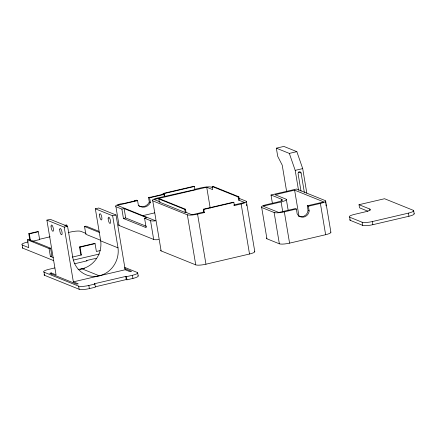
<?xml version="1.0" encoding="UTF-8"?>
<svg xmlns="http://www.w3.org/2000/svg" width="436" height="436" viewBox="0 0 436 436"><rect width="100%" height="100%" fill="white"/><g stroke="black" fill="none" stroke-linecap="round" stroke-linejoin="round"><path stroke-width="0.65" d="M286.654 191.644L282.217 165.13L277.716 156.311L276.353 148.175L283.863 146.42L296.845 151.652L302.704 168.607L306.808 193.132M276.353 148.175L289.33 153.407L296.845 151.652M46.892 220.131L64.196 227.112L73.357 281.863L78.224 283.825L76.725 284.174L49.688 273.274L51.192 272.92L56.059 274.882L46.892 220.131L50.276 219.341L67.58 226.322L72.943 258.39A24.285 22.656 -68 0 0 99.277 275.808A24.285 22.656 -68 0 0 118.014 247.855L112.646 215.787L95.348 208.811L100.711 240.879A24.285 22.656 -68 0 1 78.077 269.383M95.348 208.811L98.727 208.021L116.031 214.997L125.192 269.748L130.059 271.715L131.563 271.361L124.642 268.571M164.323 196.429L163.794 193.301L193.846 186.281L194.385 186.499L194.908 189.627L157.56 198.009A8.088 1.597 -9.5 0 0 152.753 200.854L161.129 250.913L195.737 264.87A8.088 1.597 -9.5 0 0 205.95 264.205L249.517 254.025A8.088 1.597 -9.5 0 0 254.33 251.18M163.794 193.301L164.339 193.519L194.385 186.499M148.529 197.366L149.608 197.802L150.393 202.495L149.314 202.059L148.529 197.366L150.943 197.143L162.966 194.336L162.421 194.118L164.301 193.677M150.393 202.495A8.088 7.548 -68 0 1 138.376 205.302L137.591 200.609L117.306 205.351L155.156 220.616M149.608 197.802L164.001 194.44M212.141 186.483L238.094 196.947L238.617 200.075L239.369 199.901L238.846 196.772L212.893 186.303L212.141 186.483L212.664 189.611L206.719 187.213L154.131 199.497L160.083 201.895M186.036 212.365L185.284 212.539L159.331 202.075L158.808 198.947L159.56 198.767L185.513 209.236L186.036 212.365L191.987 214.763L203.814 212M121.873 209.106L124.124 208.577L146.834 217.738L144.583 218.262L146.153 227.652L123.443 218.49L121.873 209.106L115.922 206.708L119.066 225.477L153.674 239.435A8.088 1.597 -9.5 0 0 158.753 239.615M289.33 153.407L295.194 170.362L302.704 168.607M29.855 240.176L28.765 233.658L37.779 231.549L38.324 231.767L39.632 239.593L31.904 241.397M65.04 225.183L66.866 225.096L67.084 226.404M28.765 233.658L29.31 233.876L38.324 231.767M64.937 225.548L66.866 225.096M64.196 227.112L67.58 226.322M112.646 215.787L116.031 214.997M27.441 239.822L28.945 239.473L50.576 248.193L51.884 256.014L50.38 256.368L49.072 248.547L27.441 239.822L28.754 247.643L22.263 245.027L22.786 248.155L53.617 260.592M100.672 240.285L85.843 234.301L84.535 226.48L86.034 226.131L99.01 231.363M123.443 218.49L125.699 217.962L146.512 226.36M28.275 241.898L27.07 242.182A8.088 1.597 -9.5 0 0 22.263 245.027M39.741 239.222L50.156 236.786M68.234 232.562L70.637 232.001A8.088 1.597 -9.5 0 1 80.856 231.336L86.165 233.478M142.272 215.771L154.758 212.85M158.808 198.947L184.76 209.411L185.513 209.236M238.094 196.947L238.846 196.772M203.269 209.22L203.808 209.438L204.331 212.566L203.792 212.348L203.269 209.22L233.315 202.2L233.86 202.418L234.383 205.547L241.141 203.966A8.088 1.597 -9.5 0 0 245.948 201.121L238.399 198.075M203.808 209.438L233.86 202.418M272.451 203.645L271.007 194.99L296.545 189.022L325.202 200.582A8.088 1.597 -9.5 0 1 320.395 203.427L308.377 206.233L307.293 205.797L308.083 210.49L309.162 210.926A6.742 6.289 -68 0 1 303.936 217.024A6.742 6.289 -68 0 1 297.145 213.738L296.36 209.04L295.276 208.604L278.751 212.468L263.072 206.146L281.1 201.933A8.088 1.597 -9.5 0 0 285.907 199.083L275.089 194.723L294.622 190.161L323.823 201.933L307.293 205.797M234.05 204.936L244.569 202.478L238.617 200.075M49.072 248.547L50.576 248.193M152.753 200.854L187.36 214.812A8.088 1.597 -9.5 0 0 197.573 214.147L204.331 212.566M79.51 246.945L80.05 247.163L81.358 254.984L80.818 254.766L79.51 246.945L94.53 243.435L95.07 243.653L96.383 251.474L100.275 250.564M80.05 247.163L95.07 243.653M72.272 257.104L81.358 254.984M73.548 260.058L99.294 254.041M330.728 232.023A8.088 1.597 -9.5 0 1 325.632 234.715L289.575 243.141A8.088 1.597 -9.5 0 1 279.356 243.806L266.925 238.786L261.687 207.498L274.124 212.517A8.088 1.597 -9.5 0 0 284.337 211.852L296.36 209.04M54.843 267.933L48.832 269.339A8.088 1.597 -9.5 0 0 44.025 272.184L44.548 275.312L79.156 289.27A8.088 1.597 -9.5 0 0 89.369 288.605L95.38 287.199L94.857 284.07L94.181 283.798L125.731 276.429L126.407 276.702L132.413 275.296A8.088 1.597 -9.5 0 0 137.226 272.451L124.642 267.377M74.578 263.753L87.069 260.837L86.393 260.559L92.399 259.158A8.088 1.597 -9.5 0 1 96.52 258.428M80.028 269.285L84.562 268.222M367.951 211.22L359.537 207.825L359.013 204.697L384.557 198.729L413.214 210.288A8.088 1.597 -9.5 0 1 408.407 213.133L372.349 221.559A8.088 1.597 -9.5 0 1 362.131 222.224L349.694 217.21L350.222 220.338L362.654 225.352A8.088 1.597 -9.5 0 0 372.873 224.687L408.93 216.261A8.088 1.597 -9.5 0 0 414.026 213.575M73.357 281.863L125.192 269.748M44.025 272.184L78.633 286.141A8.088 1.597 -9.5 0 0 88.846 285.476L94.857 284.07M95.359 286.774L126.255 279.558L126.931 279.83L132.936 278.424A8.088 1.597 -9.5 0 0 138.038 275.737M298.633 172.046L301.107 173.043L304.339 192.347M359.013 204.697L369.832 209.057L370.039 210.31M271.007 194.99L281.82 199.35L282.043 200.68M212.605 187.671L211.346 187.164A8.088 1.597 -9.5 0 0 201.127 187.829L194.369 189.409L194.908 189.627M233.843 205.329L234.383 205.547M137.591 200.609L136.506 200.173L134.631 200.615L135.171 200.833L123.154 203.639L120.734 203.857A8.088 1.597 -9.5 0 0 115.922 206.708M144.583 218.262L150.529 220.665A8.088 1.597 -9.5 0 0 155.614 220.839M84.535 226.48L99.364 232.464M100.711 240.879L118.014 247.855M81.973 268.827L99.277 275.808M50.38 256.368L53.328 257.556M413.655 210.632L414.184 213.76M408.407 213.133L408.93 216.261M372.349 221.559L372.873 224.687M362.131 222.224L362.654 225.352M325.648 200.92L330.886 232.208M325.425 201.912L325.648 203.241M325.872 204.571L326.095 205.906M320.395 203.427L325.632 234.715M308.377 206.233L309.162 210.926M300.998 191.055L298.104 173.746A1.619 1.51 -68 0 1 299.341 171.828A1.619 1.51 -68 0 1 301.107 173.043M295.194 170.362L298.524 190.249M294.622 190.161L299.074 216.752M286.348 199.426L288.131 210.065M284.337 211.852L289.575 243.141M281.1 201.933L282.768 211.901M274.124 212.517L279.356 243.806M246.395 201.465L254.771 251.523M246.509 204.457L246.732 205.792M241.141 203.966L249.517 254.025M206.719 187.213L210.196 207.994M197.573 214.147L205.95 264.205M187.36 214.812L195.737 264.87M184.76 209.411L185.284 212.539M164.339 193.519L164.863 196.647M150.529 220.665L153.674 239.435M137.667 272.794L138.19 275.923M124.124 208.577L125.699 217.962M132.413 275.296L132.936 278.424M126.407 276.702L126.931 279.83M125.731 276.429L126.255 279.558M88.846 285.476L89.369 288.605M78.633 286.141L79.156 289.27M51.192 272.92L51.399 274.173M29.31 233.876L30.4 240.394M44.548 275.312A8.088 1.597 -9.5 0 1 44.205 274.533M161.129 250.913A8.088 1.597 -9.5 0 1 160.78 250.133M308.083 210.49A6.742 6.289 -68 0 1 298.883 216.163M266.925 238.786A8.088 1.597 -9.5 0 1 266.576 238.007M261.687 207.498A8.088 1.597 -9.5 0 1 266.494 204.653L277.013 202.195A8.088 1.597 -9.5 0 0 281.82 199.35M350.222 220.338A8.088 1.597 -9.5 0 1 349.874 219.559M369.832 209.057A8.088 1.597 -9.5 0 1 365.019 211.907L354.506 214.365A8.088 1.597 -9.5 0 0 349.694 217.21M119.066 225.477A8.088 1.597 -9.5 0 1 118.723 224.698M149.314 202.059A8.088 7.548 -68 0 1 138.212 205.596M22.786 248.155A8.088 1.597 -9.5 0 1 22.443 247.376M99.522 214.872A3.237 0.976 76.8 0 0 101.245 219.94A3.237 0.976 76.8 0 0 101.392 215.624A3.237 0.976 76.8 0 0 99.522 214.872M108.172 218.36A3.237 0.976 76.8 0 0 109.894 223.428A3.237 0.976 76.8 0 0 110.046 219.112A3.237 0.976 76.8 0 0 108.172 218.36M59.721 229.679A3.237 0.976 76.8 0 0 61.443 234.753A3.237 0.976 76.8 0 0 61.596 230.437A3.237 0.976 76.8 0 0 59.721 229.679M51.067 226.191A3.237 0.976 76.8 0 0 52.789 231.26A3.237 0.976 76.8 0 0 52.941 226.949A3.237 0.976 76.8 0 0 51.067 226.191"/></g></svg>
